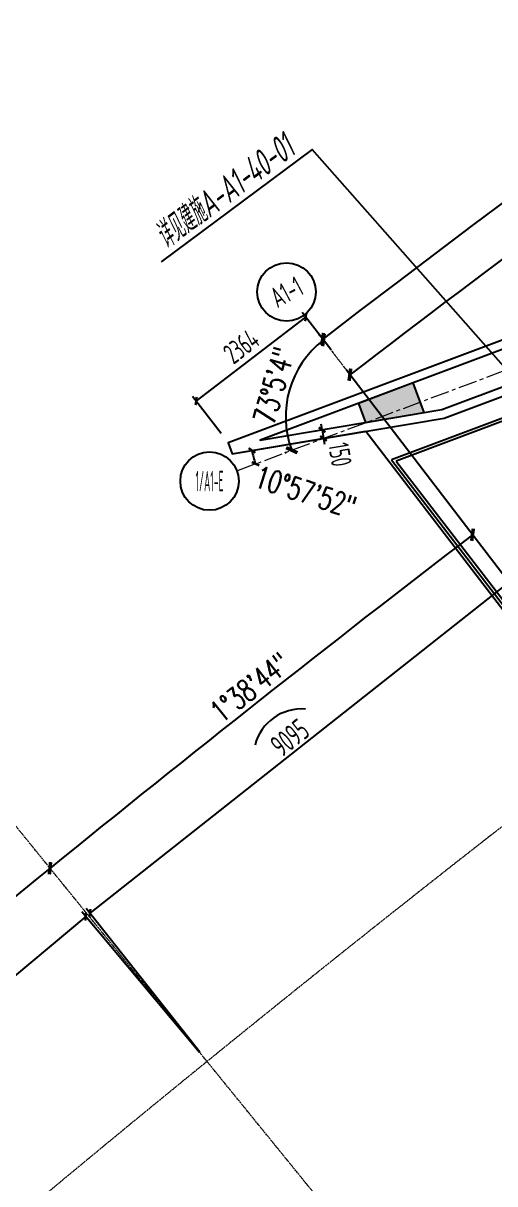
# Model space of a CAD drawing. Header units: millimetres. Extents: x 0 to 12095980, y -6694179 to 0.
# Drawn here: x 11575840 to 11583917, y -6450507 to -6430635 of the extents above; entities that cross this region are included whole.
import ezdxf
from ezdxf.enums import TextEntityAlignment as Align

# ---------------------------------------------------------------- set-up
doc = ezdxf.new("R2010")
doc.units = ezdxf.units.MM
doc.header["$LTSCALE"] = 10
doc.linetypes.add('A1-RG-AXIS$0$CENTER', pattern=[50.8, 31.75, -6.35, 6.35, -6.35])
doc.linetypes.add('A1-RI-F2$0$HIDDEN2', pattern=[0.1875, 0.125, -0.0625])
for name, color, linetype in [('A1-RD-2F$0$A-louban', 5, 'Continuous'), ('A1-RG-AXIS$0$A-COLU-HATH', 8, 'Continuous'), ('A1-RG-AXIS$0$A-COLUMN', 7, 'Continuous'), ('A1-RG-AXIS$0$A-DIMS-100', 1, 'Continuous'), ('A1-RG-AXIS$0$A-SYMB-NAME', 13, 'Continuous'), ('A1-RG-AXIS$0$A2-RG-AXIS-150$0$A-DIMS-100', 1, 'Continuous'), ('A1-RG-AXIS$0$A2-RG-AXIS-150$0$A-SYMB', 4, 'Continuous'), ('A1-RI-F2$0$A-DIMS-1：100', 1, 'Continuous'), ('A1-RI-F2$0$A-FUZHUXIAN', 55, 'A1-RI-F2$0$HIDDEN2'), ('A1-RI-F2$0$A-STRS-HRAL', 3, 'Continuous'), ('A1-RI-F2$0$A-TEXT', 4, 'Continuous'), ('A1-RI-F2$0$A-TEXT1', 4, 'Continuous'), ('A1-RI-F2$0$A-WALL', 7, 'Continuous'), ('A1-RI-F2$0$A2-RG-AXIS-150$0$A-DIMS-100', 1, 'Continuous')]:
    doc.layers.add(name, color=color, linetype=linetype)
doc.layers.add('A1-RG-AXIS$0$A-GRID', color=1, linetype='A1-RG-AXIS$0$CENTER', lineweight=9)
doc.styles.add('A1-RG-AXIS$0$A1-RG-AXIS$0$XD2008', font='xd-hzs.shx', dxfattribs={"width": 0.7, "bigfont": 'xd-hztxt.shx'})
doc.styles.add('A1-RG-AXIS$0$A2-RG-AXIS-150$0$XD2008', font='romans.shx', dxfattribs={"width": 0.7})
doc.styles.add('A1-RG-AXIS$0$XD2008', font='xd-hzs.shx', dxfattribs={"width": 0.7, "bigfont": 'xd-hztxt.shx'})
doc.styles.add('A1-RI-F2$0$A2-RG-AXIS-150$0$XD2008', font='romans.shx', dxfattribs={"width": 0.7})
doc.styles.add('A1-RI-F2$0$ECADI', font='gbeitc.shx', dxfattribs={"width": 0.7, "bigfont": 'gbcbig.shx'})
doc.styles.add('A1-RI-F2$0$XD2008', font='xd-hzs.shx', dxfattribs={"width": 0.7, "bigfont": 'xd-hztxt.shx'})
doc.dimstyles.new('A1-RG-AXIS$0$A2-RG-AXIS-150$0$XD100', dxfattribs={"dimscale": 100, "dimtxt": 5.5, "dimasz": 1.5, "dimexe": 1, "dimexo": 2, "dimgap": 0.5, "dimtad": 1, "dimdec": 0, "dimdsep": 46, "dimtxsty": 'A1-RG-AXIS$0$A2-RG-AXIS-150$0$XD2008', "dimblk": 'A1-RG-AXIS$0$A2-RG-AXIS-150$0$_ArchTick', "dimcen": 2.5, "dimclrt": 4, "dimaunit": 1, "dimadec": 3, "dimazin": 0, "dimtfac": 1, "dimtdec": 0, "dimtix": 1, "dimtmove": 0, "dimatfit": 3, "dimfxl": 1, "dimtolj": 1, "dimtzin": 0, "dimarcsym": 0})
doc.dimstyles.new('A1-RG-AXIS$0$XD100$0', dxfattribs={"dimscale": 100, "dimtxt": 5.5, "dimasz": 1, "dimexe": 1, "dimexo": 2, "dimgap": 0.5, "dimtad": 1, "dimdec": 0, "dimdsep": 46, "dimtxsty": 'A1-RG-AXIS$0$XD2008', "dimblk": 'A1-RG-AXIS$0$_ArchTick', "dimblk1": 'A1-RG-AXIS$0$_ArchTick', "dimblk2": 'A1-RG-AXIS$0$_ArchTick', "dimsah": 1, "dimcen": 2.5, "dimclrt": 4, "dimazin": 0, "dimtfac": 1, "dimtdec": 0, "dimtix": 1, "dimtmove": 0, "dimatfit": 3, "dimfxl": 1, "dimtolj": 1, "dimtzin": 0, "dimarcsym": 0})
doc.dimstyles.new('A1-RI-F2$0$A2-RG-AXIS-150$0$XD100', dxfattribs={"dimscale": 100, "dimtxt": 5.5, "dimasz": 1.5, "dimexe": 1, "dimexo": 2, "dimgap": 0.5, "dimtad": 1, "dimdec": 0, "dimdsep": 46, "dimtxsty": 'A1-RI-F2$0$A2-RG-AXIS-150$0$XD2008', "dimblk": 'A1-RI-F2$0$A2-RG-AXIS-150$0$_ArchTick', "dimcen": 2.5, "dimclrt": 4, "dimaunit": 1, "dimadec": 3, "dimazin": 0, "dimtfac": 1, "dimtdec": 0, "dimtix": 1, "dimtmove": 0, "dimatfit": 3, "dimfxl": 1, "dimtolj": 1, "dimtzin": 0, "dimarcsym": 0})
doc.dimstyles.new('A1-RI-F2$0$XD100$0', dxfattribs={"dimscale": 100, "dimtxt": 3.5, "dimasz": 2, "dimexe": 1, "dimexo": 2, "dimgap": 1, "dimtad": 1, "dimdec": 0, "dimdsep": 46, "dimtxsty": 'A1-RI-F2$0$XD2008', "dimblk1": 'A1-RI-F2$0$_ArchTick', "dimblk2": 'A1-RI-F2$0$_ArchTick', "dimsah": 1, "dimcen": 2.5, "dimclrd": 1, "dimclre": 1, "dimclrt": 4, "dimaunit": 1, "dimadec": 0, "dimazin": 0, "dimtfac": 1, "dimtdec": 0, "dimtix": 1, "dimtmove": 2, "dimatfit": 3, "dimfxl": 1, "dimtolj": 1, "dimtzin": 0, "dimarcsym": 0})

# ---------------------------------------------------------------- blocks, each defined once
blk = doc.blocks.new('A1-RD-2F')
at = {"layer": 'A1-RD-2F$0$A-louban'}
blk.add_lwpolyline([(11581705.6, -6437622.8), (11585410.8, -6442445, -0.0075838), (11593125.3, -6436704.2), (11591210.2, -6434049.8), (11593017.9, -6432913.5), (11592898, -6432744.9), (11579351.2, -6437820.9), (11579421.4, -6438008.2), (11581705.6, -6437622.8)], format="xyb", dxfattribs=at)
blk = doc.blocks.new('A1-RI-F2$0$_ArchTick')
at = {"color": 0, "linetype": 'ByBlock', "const_width": 0.4}
blk.add_lwpolyline([(-0.5, -0.5), (0.5, 0.5)], dxfattribs=at)
blk = doc.blocks.new('*D378')
at = {"layer": 'A1-RI-F2$0$A-DIMS-1：100', "color": 1, "linetype": 'ByBlock', "lineweight": -2, "transparency": 16777216}
for p, q in [((11581107, -6436224), (11580618, -6435587)), ((11578802, -6437104), (11580679, -6435667)), ((11579230, -6437662), (11578742, -6437025))]:
    blk.add_line(p, q, dxfattribs=at)
at = {"layer": 'A1-RI-F2$0$A-DIMS-1：100', "color": 1, "linetype": 'ByBlock', "lineweight": -2, "transparency": 16777216, "xscale": 100, "yscale": 100, "zscale": 100}
for p, rotation in [((11580679, -6435667), 37.45663385730957), ((11578802, -6437104), 217.4566338573096)]:
    blk.add_blockref('A1-RI-F2$0$_ArchTick', p, dxfattribs=dict(at, rotation=rotation))
at = {"layer": 'A1-RI-F2$0$A-DIMS-1：100', "color": 4, "linetype": 'ByBlock', "transparency": 16777216, "insert": (11579574, -6436167), "char_height": 350, "attachment_point": 5, "rotation": 37.4566, "style": 'A1-RI-F2$0$XD2008'}
blk.add_mtext('\\A1;2364', dxfattribs=at)
blk = doc.blocks.new('A1-RG-AXIS$0$A2-RG-AXIS-150$0$_ArchTick')
at = {"color": 0, "linetype": 'ByBlock', "const_width": 0.4}
blk.add_lwpolyline([(-0.5, -0.5), (0.5, 0.5)], dxfattribs=at)
blk = doc.blocks.new('*D721')
at = {"layer": 'A1-RG-AXIS$0$A2-RG-AXIS-150$0$A-DIMS-100', "color": 0, "lineweight": -2, "ltscale": 3, "transparency": 16777216}
for p, q in [((11580905, -6435961), (11580920, -6435981)), ((11580323, -6437991), (11580346, -6437982))]:
    blk.add_line(p, q, dxfattribs=at)
blk.add_arc((11581983, -6437369), 1648, 127.4566, 200.5411, dxfattribs=at)
at = {"layer": 'A1-RG-AXIS$0$A2-RG-AXIS-150$0$A-DIMS-100', "color": 0, "lineweight": -2, "ltscale": 3, "transparency": 16777216, "xscale": 150, "yscale": 150, "zscale": 150}
for p, rotation in [((11580981, -6436060), 37.45663385736584), ((11580440, -6437947), 290.5410956434191)]:
    blk.add_blockref('A1-RG-AXIS$0$A2-RG-AXIS-150$0$_ArchTick', p, dxfattribs=dict(at, rotation=rotation))
at = {"layer": 'A1-RG-AXIS$0$A2-RG-AXIS-150$0$A-DIMS-100', "color": 4, "ltscale": 3, "transparency": 16777216, "insert": (11580136, -6436839), "char_height": 375, "attachment_point": 5, "rotation": 73.9989, "style": 'A1-RG-AXIS$0$A2-RG-AXIS-150$0$XD2008'}
blk.add_mtext('\\A1;73°5\'4"', dxfattribs=at)
blk = doc.blocks.new('*D722')
at = {"layer": 'A1-RG-AXIS$0$A2-RG-AXIS-150$0$A-DIMS-100', "color": 0, "lineweight": -2, "ltscale": 3, "transparency": 16777216}
for p, q in [((11670910, -6387267), (11670916, -6387284)), ((11580897, -6435951), (11580908, -6435965))]:
    blk.add_line(p, q, dxfattribs=at)
blk.add_arc((11778732, -6694179), 325182, 109.35703, 127.45663, dxfattribs=at)
at = {"layer": 'A1-RG-AXIS$0$A2-RG-AXIS-150$0$A-DIMS-100', "color": 0, "lineweight": -2, "ltscale": 3, "transparency": 16777216, "xscale": 150, "yscale": 150, "zscale": 150}
for p, rotation in [((11670949, -6387378), 19.35703132825471), ((11580969, -6436044), 217.4566338573137)]:
    blk.add_blockref('A1-RG-AXIS$0$A2-RG-AXIS-150$0$_ArchTick', p, dxfattribs=dict(at, rotation=rotation))
at = {"layer": 'A1-RG-AXIS$0$A2-RG-AXIS-150$0$A-DIMS-100', "color": 4, "ltscale": 3, "transparency": 16777216, "insert": (11623903, -6407911), "char_height": 375, "attachment_point": 5, "rotation": 28.4068, "style": 'A1-RG-AXIS$0$A2-RG-AXIS-150$0$XD2008'}
blk.add_mtext('\\A1;18°5\'59"', dxfattribs=at)
blk = doc.blocks.new('*D736')
at = {"layer": 'A1-RG-AXIS$0$A2-RG-AXIS-150$0$A-DIMS-100', "color": 0, "lineweight": -2, "ltscale": 3, "transparency": 16777216}
for p, q in [((11593309, -6437189), (11588853, -6431013)), ((11586006, -6442619), (11581374, -6436574))]:
    blk.add_line(p, q, dxfattribs=at)
blk.add_arc((11778732, -6694179), 324415, 125.81122, 127.45663, dxfattribs=at)
at = {"layer": 'A1-RG-AXIS$0$A2-RG-AXIS-150$0$A-DIMS-100', "color": 0, "lineweight": -2, "ltscale": 3, "transparency": 16777216, "xscale": 150, "yscale": 150, "zscale": 150}
for p, rotation in [((11588911, -6431094), 35.81121544560317), ((11581435, -6436653), 217.4566338573385)]:
    blk.add_blockref('A1-RG-AXIS$0$A2-RG-AXIS-150$0$_ArchTick', p, dxfattribs=dict(at, rotation=rotation))
at = {"layer": 'A1-RG-AXIS$0$A2-RG-AXIS-150$0$A-DIMS-100', "color": 4, "ltscale": 3, "transparency": 16777216, "insert": (11584990, -6433628), "char_height": 375, "attachment_point": 5, "rotation": 36.6339, "style": 'A1-RG-AXIS$0$A2-RG-AXIS-150$0$XD2008'}
blk.add_mtext('\\A1;1°38\'44"', dxfattribs=at)
blk = doc.blocks.new('A1-RG-AXIS$0$_ArchTick')
at = {"color": 0, "linetype": 'ByBlock', "const_width": 0.4}
blk.add_lwpolyline([(-0.5, -0.5), (0.5, 0.5)], dxfattribs=at)
blk = doc.blocks.new('*D738')
at = {"layer": 'A1-RG-AXIS$0$A-DIMS-100', "color": 0, "lineweight": -2, "transparency": 16777216}
for p, q in [((11586004, -6442621), (11584061, -6440159)), ((11584122, -6440237), (11576983, -6445871)), ((11578864, -6448255), (11576921, -6445793))]:
    blk.add_line(p, q, dxfattribs=at)
at = {"layer": 'A1-RG-AXIS$0$A-DIMS-100', "color": 0, "lineweight": -2, "transparency": 16777216, "xscale": 100, "yscale": 100, "zscale": 100}
for p, rotation in [((11584122, -6440237), 38.27934306321105), ((11576983, -6445871), 218.2793430632111)]:
    blk.add_blockref('A1-RG-AXIS$0$_ArchTick', p, dxfattribs=dict(at, rotation=rotation))
at = {"layer": 'A1-RG-AXIS$0$A-DIMS-100', "color": 4, "transparency": 16777216, "insert": (11580406, -6442868), "char_height": 375, "attachment_point": 5, "rotation": 38.2793, "style": 'A1-RG-AXIS$0$XD2008'}
blk.add_mtext('\\A1;9095', dxfattribs=at)
blk = doc.blocks.new('*D739')
at = {"layer": 'A1-RG-AXIS$0$A-DIMS-100', "color": 0, "lineweight": -2, "transparency": 16777216}
for p, q in [((11576910, -6445929), (11569936, -6451766)), ((11578860, -6448259), (11576846, -6445852)), ((11571885, -6454095), (11569871, -6451689))]:
    blk.add_line(p, q, dxfattribs=at)
at = {"layer": 'A1-RG-AXIS$0$A-DIMS-100', "color": 0, "lineweight": -2, "transparency": 16777216, "xscale": 100, "yscale": 100, "zscale": 100}
for p, rotation in [((11576910, -6445929), 39.92476147491337), ((11569936, -6451766), 219.9247614749133)]:
    blk.add_blockref('A1-RG-AXIS$0$_ArchTick', p, dxfattribs=dict(at, rotation=rotation))
at = {"layer": 'A1-RG-AXIS$0$A-DIMS-100', "color": 4, "transparency": 16777216, "insert": (11573270, -6448665), "char_height": 375, "attachment_point": 5, "rotation": 39.9248, "style": 'A1-RG-AXIS$0$XD2008'}
blk.add_mtext('\\A1;9095', dxfattribs=at)
blk = doc.blocks.new('*D740')
at = {"layer": 'A1-RG-AXIS$0$A2-RG-AXIS-150$0$A-DIMS-100', "color": 0, "lineweight": -2, "ltscale": 3, "transparency": 16777216}
blk.add_arc((11778732, -6694179), 320963, 127.45663, 129.10205, dxfattribs=at)
at = {"layer": 'A1-RG-AXIS$0$A2-RG-AXIS-150$0$A-DIMS-100', "color": 0, "lineweight": -2, "ltscale": 3, "transparency": 16777216, "xscale": 150, "yscale": 150, "zscale": 150}
for p, rotation in [((11583535, -6439394), 37.45663385731277), ((11576299, -6445104), 219.1020522690398)]:
    blk.add_blockref('A1-RG-AXIS$0$A2-RG-AXIS-150$0$_ArchTick', p, dxfattribs=dict(at, rotation=rotation))
at = {"layer": 'A1-RG-AXIS$0$A2-RG-AXIS-150$0$A-DIMS-100', "color": 4, "ltscale": 3, "transparency": 16777216, "insert": (11579727, -6442008), "char_height": 375, "attachment_point": 5, "rotation": 38.2793, "style": 'A1-RG-AXIS$0$A2-RG-AXIS-150$0$XD2008'}
blk.add_mtext('\\A1;1°38\'44"', dxfattribs=at)
blk = doc.blocks.new('*D742')
at = {"layer": 'A1-RG-AXIS$0$A2-RG-AXIS-150$0$A-DIMS-100', "color": 0, "lineweight": -2, "ltscale": 3, "transparency": 16777216}
blk.add_arc((11778732, -6694179), 320963, 129.10205, 130.74747, dxfattribs=at)
at = {"layer": 'A1-RG-AXIS$0$A2-RG-AXIS-150$0$A-DIMS-100', "color": 0, "lineweight": -2, "ltscale": 3, "transparency": 16777216, "xscale": 150, "yscale": 150, "zscale": 150}
for p, rotation in [((11576299, -6445104), 39.10205226904132), ((11569231, -6451019), 220.7474706807722)]:
    blk.add_blockref('A1-RG-AXIS$0$A2-RG-AXIS-150$0$_ArchTick', p, dxfattribs=dict(at, rotation=rotation))
at = {"layer": 'A1-RG-AXIS$0$A2-RG-AXIS-150$0$A-DIMS-100', "color": 4, "ltscale": 3, "transparency": 16777216, "insert": (11572569, -6447826), "char_height": 375, "attachment_point": 5, "rotation": 39.9248, "style": 'A1-RG-AXIS$0$A2-RG-AXIS-150$0$XD2008'}
blk.add_mtext('\\A1;1°38\'44"', dxfattribs=at)
blk = doc.blocks.new('A1-RG-AXIS$0$colu')
at = {"layer": 'A1-RG-AXIS$0$A-COLU-HATH', "linetype": 'ByBlock'}
h = blk.add_hatch(color=256, dxfattribs=at)
h.paths.add_polyline_path([(11591264, -6433839), (11591159, -6433557), (11590222, -6433908), (11590400, -6434382)])
h.paths.add_polyline_path([(11582706, -6437301), (11582516, -6436795), (11581580, -6437146), (11581701, -6437474)])
h.paths.add_polyline_path([(11590472, -6449024), (11591080, -6449817), (11591635, -6449392), (11591027, -6448598)])
h.paths.add_polyline_path([(11597647, -6443800), (11598174, -6444530), (11598741, -6444120), (11598215, -6443391)])
h.paths.add_polyline_path([(11585545, -6442594), (11586154, -6443388), (11586709, -6442962), (11586101, -6442168)])
h.paths.add_polyline_path([(11592849, -6437150), (11593376, -6437880), (11593943, -6437471), (11593417, -6436741)])
h.paths.add_polyline_path([(11606395, -6455924), (11606921, -6456654), (11607489, -6456244), (11606962, -6455514)])
h.paths.add_polyline_path([(11601626, -6449315), (11602153, -6450044), (11602720, -6449635), (11602194, -6448905)])
edge = h.paths.add_edge_path()
edge.add_arc((11595249, -6454684), 425, 0, 360)
edge = h.paths.add_edge_path()
edge.add_arc((11600176, -6461115), 425, 0, 360)
h.paths.add_polyline_path([(11613307, -6451074), (11613812, -6451818), (11614392, -6451425), (11613886, -6450680)])
h.paths.add_polyline_path([(11620356, -6446424), (11620839, -6447183), (11621430, -6446806), (11620946, -6446047)])
h.paths.add_polyline_path([(11615974, -6439552), (11616458, -6440311), (11617048, -6439934), (11616564, -6439175)])
h.paths.add_polyline_path([(11608730, -6444330), (11609235, -6445075), (11609815, -6444682), (11609309, -6443937)])
h.paths.add_polyline_path([(11600306, -6431919), (11600812, -6432664), (11601391, -6432270), (11600885, -6431526)])
h.paths.add_polyline_path([(11607910, -6426904), (11608394, -6427663), (11608984, -6427286), (11608500, -6426527)])
h.paths.add_polyline_path([(11630302, -6423285), (11630693, -6423983), (11631129, -6423739), (11630739, -6423040)])
h.paths.add_polyline_path([(11626248, -6416039), (11626639, -6416737), (11627075, -6416493), (11626684, -6415795)])
h.paths.add_polyline_path([(11627535, -6441978), (11627997, -6442751), (11628598, -6442392), (11628136, -6441619)])
h.paths.add_polyline_path([(11634839, -6437741), (11635279, -6438526), (11635889, -6438184), (11635450, -6437399)])
h.paths.add_polyline_path([(11615655, -6422109), (11616117, -6422881), (11616718, -6422522), (11616256, -6421750)])
h.paths.add_polyline_path([(11619863, -6429147), (11620325, -6429919), (11620926, -6429560), (11620464, -6428788)])
h.paths.add_polyline_path([(11630859, -6430629), (11631299, -6431414), (11631910, -6431072), (11631470, -6430287)])
h.paths.add_polyline_path([(11627539, -6424694), (11627978, -6425480), (11628589, -6425138), (11628150, -6424353)])
h.paths.add_polyline_path([(11623353, -6434983), (11623815, -6435756), (11624415, -6435396), (11623953, -6434624)])
h.paths.add_polyline_path([(11623535, -6417538), (11623974, -6418324), (11624585, -6417982), (11624146, -6417197)])
h.paths.add_polyline_path([(11635339, -6420464), (11635756, -6421262), (11636376, -6420938), (11635960, -6420140)])
h.paths.add_polyline_path([(11645506, -6407138), (11645842, -6407864), (11645388, -6408074), (11645053, -6407348)])
h.paths.add_polyline_path([(11648218, -6414201), (11648554, -6414927), (11649008, -6414718), (11648672, -6413991)])
h.paths.add_polyline_path([(11649797, -6429904), (11650191, -6430713), (11650820, -6430407), (11650426, -6429597)])
h.paths.add_polyline_path([(11632163, -6412872), (11631542, -6413196), (11632283, -6414615), (11632904, -6414290)])
h.paths.add_polyline_path([(11648553, -6404923), (11647915, -6405211), (11648573, -6406669), (11649211, -6406381)])
h.paths.add_polyline_path([(11638488, -6426491), (11638905, -6427289), (11639525, -6426965), (11639108, -6426167)])
h.paths.add_polyline_path([(11646232, -6422575), (11646626, -6423384), (11647255, -6423078), (11646862, -6422268)])
h.paths.add_polyline_path([(11643258, -6416460), (11643651, -6417269), (11644281, -6416963), (11643887, -6416153)])
edge = h.paths.add_edge_path()
edge.add_arc((11640554, -6410101), 425, 0, 360)
h.paths.add_polyline_path([(11642262, -6433715), (11642678, -6434512), (11643299, -6434188), (11642882, -6433391)])
h.paths.add_polyline_path([(11657439, -6426310), (11657809, -6427131), (11658447, -6426843), (11658077, -6426022)])
h.paths.add_polyline_path([(11654086, -6418882), (11654456, -6419702), (11655094, -6419414), (11654724, -6418594)])
h.paths.add_polyline_path([(11659423, -6409141), (11659770, -6409971), (11660416, -6409702), (11660069, -6408871)])
h.paths.add_polyline_path([(11651288, -6412684), (11651658, -6413504), (11652296, -6413216), (11651926, -6412396)])
h.paths.add_polyline_path([(11672567, -6404095), (11672841, -6404846), (11673311, -6404675), (11673037, -6403924)])
h.paths.add_polyline_path([(11669749, -6396288), (11670092, -6397229), (11670562, -6397058), (11670219, -6396117)])
h.paths.add_polyline_path([(11678236, -6409178), (11678568, -6410121), (11679228, -6409889), (11678897, -6408946)])
h.paths.add_polyline_path([(11675949, -6402668), (11676281, -6403611), (11676941, -6403379), (11676610, -6402436)])
h.paths.add_polyline_path([(11662042, -6415416), (11662388, -6416247), (11663034, -6415977), (11662688, -6415147)])
h.paths.add_polyline_path([(11670094, -6412181), (11670417, -6413021), (11671070, -6412770), (11670748, -6411930)])
h.paths.add_polyline_path([(11656266, -6401573), (11656651, -6402496), (11657297, -6402226), (11656912, -6401304)])
h.paths.add_polyline_path([(11664718, -6398177), (11665077, -6399111), (11665730, -6398860), (11665372, -6397926)])
h.paths.add_polyline_path([(11667657, -6405832), (11667980, -6406673), (11668633, -6406422), (11668311, -6405582)])
h.paths.add_polyline_path([(11673265, -6395025), (11673596, -6395969), (11674256, -6395737), (11673925, -6394793)])
edge = h.paths.add_edge_path()
edge.add_arc((11681417, -6417175), 425, 0, 360)
h.paths.add_polyline_path([(11673015, -6419789), (11673338, -6420629), (11673991, -6420379), (11673669, -6419538)])
h.paths.add_polyline_path([(11665180, -6422938), (11665527, -6423769), (11666173, -6423499), (11665826, -6422668)])
at = {"layer": 'A1-RG-AXIS$0$A-COLUMN'}
blk.add_lwpolyline([(11582706, -6437301), (11582516, -6436795), (11581580, -6437146), (11581701, -6437474)], close=True, dxfattribs=at)
blk = doc.blocks.new('A1-RG-AXIS$0$A1zhouhao')
at = {"color": 13}
blk.add_circle((11937809, -6402822), 500, dxfattribs=at)
at = {"style": 'A1-RG-AXIS$0$A1-RG-AXIS$0$XD2008', "width": 0.7}
blk.add_attdef('GRID', text='', height=500, dxfattribs=at).set_placement((11937809, -6402822), align=Align.MIDDLE)
blk = doc.blocks.new('*D571')
at = {"layer": 'A1-RI-F2$0$A-DIMS-1：100', "color": 1, "linetype": 'ByBlock', "lineweight": -2, "transparency": 16777216}
for p, q in [((11580824, -6437619), (11580860, -6437613)), ((11580958, -6437597), (11580942, -6437498)), ((11580958, -6437597), (11580983, -6437745)), ((11580849, -6437767), (11580885, -6437761)), ((11580983, -6437745), (11581000, -6437843))]:
    blk.add_line(p, q, dxfattribs=at)
at = {"layer": 'A1-RI-F2$0$A-DIMS-1：100', "color": 1, "linetype": 'ByBlock', "lineweight": -2, "transparency": 16777216, "xscale": 100, "yscale": 100, "zscale": 100}
for p, rotation in [((11580958, -6437597), 279.5765400152728), ((11580983, -6437745), 99.57654001527284)]:
    blk.add_blockref('A1-RI-F2$0$_ArchTick', p, dxfattribs=dict(at, rotation=rotation))
at = {"layer": 'A1-RI-F2$0$A-DIMS-1：100', "color": 4, "linetype": 'ByBlock', "transparency": 16777216, "insert": (11581267, -6438020), "char_height": 350, "attachment_point": 5, "rotation": 279.5765, "style": 'A1-RI-F2$0$XD2008'}
blk.add_mtext('\\A1;150', dxfattribs=at)
blk = doc.blocks.new('A1-RI-F2$0$A2-RG-AXIS-150$0$_ArchTick')
at = {"color": 0, "linetype": 'ByBlock', "const_width": 0.4}
blk.add_lwpolyline([(-0.5, -0.5), (0.5, 0.5)], dxfattribs=at)
blk = doc.blocks.new('*D577')
at = {"layer": 'A1-RI-F2$0$A2-RG-AXIS-150$0$A-DIMS-100', "color": 0, "lineweight": -2, "ltscale": 3, "transparency": 16777216}
blk.add_arc((11580977, -6437746), 1236, 189.5765, 200.5411, dxfattribs=at)
at = {"layer": 'A1-RI-F2$0$A2-RG-AXIS-150$0$A-DIMS-100', "color": 0, "lineweight": -2, "ltscale": 3, "transparency": 16777216, "xscale": 100, "yscale": 100, "zscale": 100}
for p, rotation in [((11579758, -6437951), 99.5765400155851), ((11579819, -6438179), 290.5410956434152)]:
    blk.add_blockref('A1-RI-F2$0$A2-RG-AXIS-150$0$_ArchTick', p, dxfattribs=dict(at, rotation=rotation))
at = {"layer": 'A1-RI-F2$0$A2-RG-AXIS-150$0$A-DIMS-100', "color": 4, "ltscale": 3, "transparency": 16777216, "insert": (11580676, -6438660), "char_height": 375, "attachment_point": 5, "rotation": 341.8223, "style": 'A1-RI-F2$0$A2-RG-AXIS-150$0$XD2008'}
blk.add_mtext('\\A1;10°57\'52"', dxfattribs=at)
blk = doc.blocks.new('A1-RG-AXIS')
at = {"layer": 'A1-RG-AXIS$0$A-GRID'}
blk.add_line((11579499.7, -6438299.2), (11593044.4, -6433223.9), dxfattribs=at)
at = {"layer": 'A1-RG-AXIS$0$A-GRID', "linetype": 'A1-RG-AXIS$0$CENTER', "ltscale": 0.05}
blk.add_lwpolyline([(11682866.1, -6392336.6, 0.1037295), (11569674.9, -6456283.6, 0.1037295)], format="xyb", dxfattribs=at)
for points in [[(11580654, -6435633.4), (11605955.9, -6468659.3)], [(11599551.6, -6473713.4), (11573311.8, -6441427.7)]]:
    blk.add_lwpolyline(points, dxfattribs=at)
blk.add_arc((11778731.9, -6694178.6), 308600, 107.574373, 131.323037, dxfattribs=at)
at = {"layer": 'A1-RG-AXIS$0$A-GRID', "ltscale": 0.05}
blk.add_arc((11778731.9, -6694178.6), 301700, 107.53359, 131.336201, dxfattribs=at)
at = {"layer": 'A1-RG-AXIS$0$A2-RG-AXIS-150$0$A-SYMB', "ltscale": 3}
blk.add_arc((11580609.1, -6443199.8), 824, 85.31064, 165.71288, dxfattribs=at)
at = {"layer": 'A1-RG-AXIS$0$A-COLU-HATH', "linetype": 'ByBlock'}
blk.add_blockref('A1-RG-AXIS$0$colu', (0, 0), dxfattribs=at)
at = {"layer": 'A1-RG-AXIS$0$A-SYMB-NAME', "linetype": 'ByBlock'}
ref = blk.add_blockref('A1-RG-AXIS$0$A1zhouhao', (-1966052.9, -6386342.3), dxfattribs=dict(at, rotation=28.00000001429498))
ref.add_attrib('GRID', 'A1-1', dxfattribs={"layer": '0', "color": 4, "height": 350, "rotation": 28, "style": 'A1-RG-AXIS$0$A1-RG-AXIS$0$XD2008', "width": 0.7}).set_placement((11580349.9, -6435236.5), align=Align.MIDDLE)
ref = blk.add_blockref('A1-RG-AXIS$0$A1zhouhao', (-358777.8, -35652.7), dxfattribs=at)
ref.add_attrib('GRID', '1/A1-E', dxfattribs={"layer": '0', "color": 4, "height": 350, "style": 'A1-RG-AXIS$0$A1-RG-AXIS$0$XD2008', "width": 0.4}).set_placement((11579031.5, -6438474.6), align=Align.MIDDLE)
at = {"layer": 'A1-RG-AXIS$0$A-DIMS-100'}
for p1, p2, distance, picture, middle in [((11586127.4, -6442777.8), (11578988.1, -6448411.9), -3236.4, '*D738', (11580405.7, -6442867.9)), ((11578988.1, -6448411.9), (11572013.5, -6454248.7), -3237.7, '*D739', (11573270.5, -6448665.2))]:
    dim = blk.add_aligned_dim(p1=p1, p2=p2, distance=distance, dimstyle='A1-RG-AXIS$0$XD100$0', override={"dimtxt": 3.75}, dxfattribs=at)
    dim.commit()
    dim.dimension.update_dxf_attribs({"geometry": picture, "text_midpoint": middle})
at = {"layer": 'A1-RG-AXIS$0$A2-RG-AXIS-150$0$A-DIMS-100', "ltscale": 3}
for base, center, p1, p2, picture, middle in [((11639299.9, -6400406.2), (11778731.9, -6694178.6), (11670976.3, -6387456), (11581018.9, -6436109.7), '*D722', (11623903.2, -6407910.6)), ((11586401.5, -6432923.4), (11778731.9, -6694178.6), (11593425.6, -6437351), (11586127.4, -6442777.8), '*D736', (11584990.3, -6433627.7)), ((11580530.3364, -6436590.1033), (11581983.2868, -6437368.577), (11581026.636, -6436119.8896), (11580510.2755, -6437920.5178), '*D721', (11580136.1629, -6436838.8831))]:
    dim = blk.add_angular_dim_3p(base=base, center=center, p1=p1, p2=p2, dimstyle='A1-RG-AXIS$0$A2-RG-AXIS-150$0$XD100', override={"dimtxt": 3.75, "dimadec": 4}, dxfattribs=at)
    dim.commit()
    dim.dimension.update_dxf_attribs({"geometry": picture, "text_midpoint": middle})
for base, line1, line2, picture, middle in [((11581104.8006, -6441273.9052), ((11580653.9597, -6435633.4466), (11605955.9287, -6468659.3414)), ((11599551.6042, -6473713.4241), (11573311.7619, -6441427.6682)), '*D740', (11579727.3288, -6442008.2336)), ((11573924.3771, -6447052.8556), ((11599551.6042, -6473713.4241), (11573311.7619, -6441427.6682)), ((11566138.9669, -6447430.3246), (11593295.0436, -6478949.3167)), '*D742', (11572568.5587, -6447826.4339))]:
    dim = blk.add_angular_dim_2l(base=base, line1=line1, line2=line2, dimstyle='A1-RG-AXIS$0$A2-RG-AXIS-150$0$XD100', override={"dimtxt": 3.75, "dimadec": 4}, dxfattribs=at)
    dim.commit()
    dim.dimension.update_dxf_attribs({"geometry": picture, "text_midpoint": middle})
blk = doc.blocks.new('A1-RI-F2')
at = {"layer": 'A1-RI-F2$0$A-FUZHUXIAN', "ltscale": 15}
blk.add_lwpolyline([(11697385.2, -6408952.1, 0.0114998), (11684356.2, -6412994.1), (11685659.5, -6416881.5, 0.0845607), (11599102.5, -6463333.2), (11592167, -6454412), (11594287.7, -6452776.4, 0), (11592699.6, -6450703.6, 0.0170298), (11576443.9, -6463978.8), (11589775.5, -6479462.1, -0.111917), (11700888.4, -6418975.6, -0.111917)], format="xyb", dxfattribs=at)
at = {"layer": 'A1-RI-F2$0$A-STRS-HRAL', "ltscale": 0.25}
for p, q in [((11587983.8, -6435921.1), (11582145.8, -6438108.6)), ((11588023.2, -6435959.7), (11582226.6, -6438131.7)), ((11582145.8, -6438108.6), (11585422.5, -6442373.2)), ((11582226.6, -6438131.7), (11585462.2, -6442342.8))]:
    blk.add_line(p, q, dxfattribs=at)
at = {"layer": 'A1-RI-F2$0$A-TEXT'}
blk.add_lwpolyline([(11585362.9, -6437976.3), (11580790.6, -6432796), (11578205.7, -6434723.2)], dxfattribs=at)
at = {"layer": 'A1-RI-F2$0$A-WALL', "linetype": 'ByBlock'}
for points in [[(11590073.4, -6434764.4), (11593017.9, -6432913.5), (11592898, -6432744.9), (11579351.2, -6437820.9), (11579421.4, -6438008.2), (11583050.4, -6437395.9)], [(11590006.5, -6434629.2), (11592530.3, -6433042.8), (11579900.7, -6437775.2), (11583011.2, -6437250.4)]]:
    blk.add_lwpolyline(points, close=True, dxfattribs=at)
at = {"color": 3, "linetype": 'ByBlock'}
blk.add_blockref('A1-RD-2F', (0, 0), dxfattribs=at)
at = {"linetype": 'ByBlock'}
blk.add_blockref('A1-RG-AXIS', (0, 0), dxfattribs=at)
at = {"layer": 'A1-RI-F2$0$A-TEXT', "style": 'A1-RI-F2$0$ECADI', "width": 0.7}
blk.add_text('详见建施A-A1-40-01', height=450, rotation=36.70618, dxfattribs=at).set_placement((11578305, -6434520.9, 0))
at = {"layer": 'A1-RI-F2$0$A-TEXT1', "style": 'A1-RI-F2$0$ECADI', "width": 0.7}
for tag, p in [('（-0.050）', (11749732.1, -6422418.7)), ('（结构标高）', (11757640.8, -6422418.7))]:
    blk.add_attdef(tag, p, '', height=375, dxfattribs=at)
at = {"layer": 'A1-RI-F2$0$A-DIMS-1：100', "color": 3, "linetype": 'ByBlock'}
dim = blk.add_aligned_dim(p1=(11579351.2, -6437820.9), p2=(11581228.1, -6436382.9), distance=902.5, dimstyle='A1-RI-F2$0$XD100$0', override={"dimasz": 1}, dxfattribs=at)
dim.commit()
dim.dimension.update_dxf_attribs({"geometry": '*D378', "text_midpoint": (11579573.6, -6436167.2)})
dim = blk.add_linear_dim(base=(11580983.1, -6437744.7), p1=(11581021.3, -6437586.1), p2=(11581046.2, -6437734), angle=279.57654, dimstyle='A1-RI-F2$0$XD100$0', override={"dimasz": 1}, dxfattribs=at)
dim.commit()
dim.dimension.update_dxf_attribs({"geometry": '*D571', "text_midpoint": (11581266.8, -6438019.7), "dimtype": 129})
at = {"layer": 'A1-RI-F2$0$A2-RG-AXIS-150$0$A-DIMS-100', "ltscale": 3}
dim = blk.add_angular_dim_2l(base=(11579773.4988, -6438028.6563), line1=((11579499.7429, -6438299.1669), (11593044.4439, -6433223.9346)), line2=((11579421.3717, -6438008.1639), (11583050.387, -6437395.8902)), dimstyle='A1-RI-F2$0$A2-RG-AXIS-150$0$XD100', override={"dimtxt": 3.75, "dimasz": 1, "dimadec": 4}, dxfattribs=at)
dim.commit()
dim.dimension.update_dxf_attribs({"geometry": '*D577', "text_midpoint": (11580591.0827, -6438920.0537), "dimtype": 130})

msp = doc.modelspace()

# ---------------------------------------------------------------- block references
msp.add_blockref('A1-RI-F2', (0, 0))

doc.saveas('drawing.dxf')
